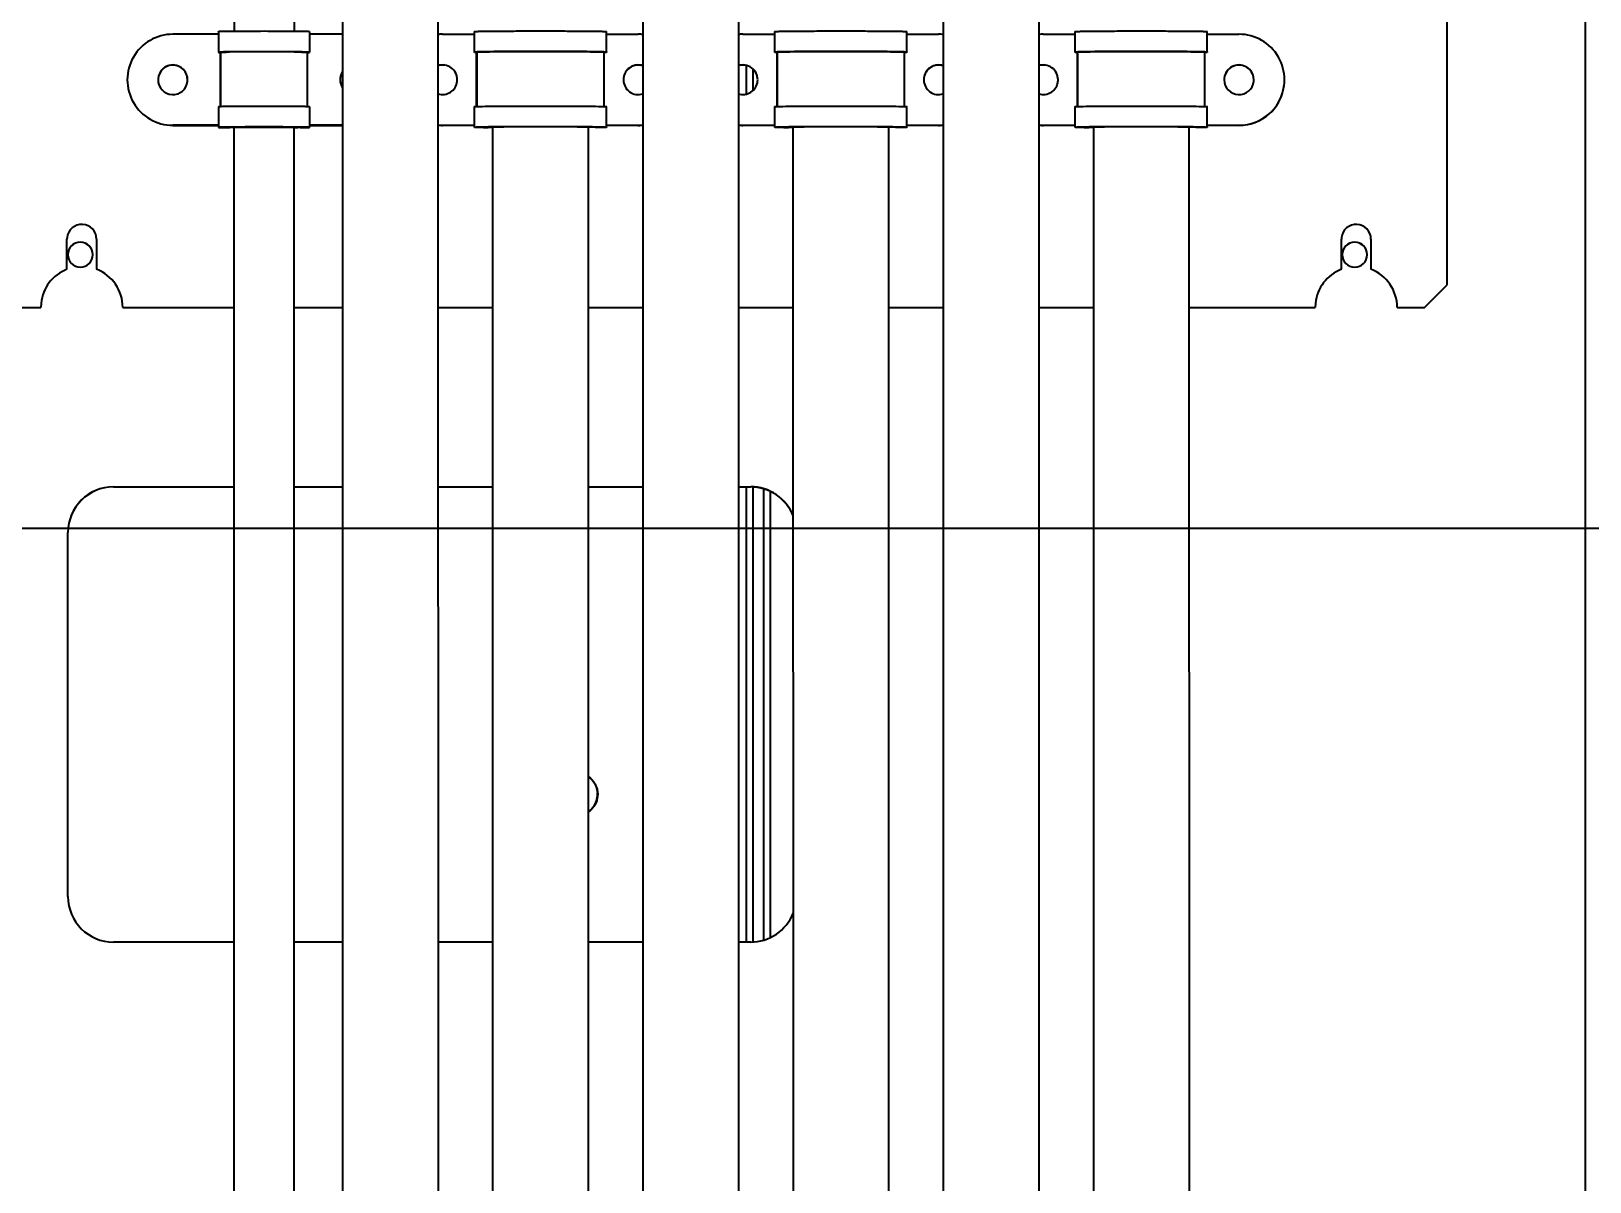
# Model space of a CAD drawing. Header units: millimetres. Extents: x 0 to 10500, y 0 to 7425.
# Drawn here: x 6802.7 to 7145.2, y 5025.1 to 5277.8 of the extents above; entities that cross this region are included whole.
import ezdxf

# ---------------------------------------------------------------- set-up
doc = ezdxf.new("R2010")
doc.units = ezdxf.units.MM
doc.header["$LTSCALE"] = 577.5
doc.layers.get('0').update_dxf_attribs({"linetype": 'CONTINUOUS'})
doc.layers.add('AXES', color=7, linetype='CONTINUOUS')
doc.layers.add('DTM_AXES', color=7, linetype='CONTINUOUS')
doc.styles.add('TEXTSTYLE_2', font='txt', dxfattribs={"width": 0.8})
doc.styles.add('TEXTSTYLE_3', font='txt')
doc.dimstyles.new('DIMSTYLE_1', dxfattribs={"dimtxt": 75, "dimasz": 3.5, "dimexe": 1.5, "dimexo": 1.5, "dimgap": 18.75, "dimtad": 1, "dimdec": 1, "dimtxsty": 'TEXTSTYLE_2', "dimblk": '_FILLED', "dimblk1": '_FILLED', "dimblk2": '_FILLED', "dimcen": 0.09, "dimadec": 1, "dimazin": 2, "dimtp": 0.1, "dimtm": 0.1, "dimtfac": 1, "dimtdec": 1, "dimtofl": 0, "dimtmove": 0, "dimatfit": 3, "dimldrblk": '_FILLED', "dimfxl": 1, "dimtolj": 1, "dimarcsym": 0})
doc.dimstyles.new('DIMSTYLE_2', dxfattribs={"dimtxt": 75, "dimasz": 3.5, "dimexe": 1.5, "dimexo": 1.5, "dimgap": 18.75, "dimtad": 1, "dimdec": 1, "dimtxsty": 'TEXTSTYLE_3', "dimblk": '_FILLED', "dimblk1": '_FILLED', "dimblk2": '_FILLED', "dimcen": 0.09, "dimadec": 1, "dimazin": 2, "dimtp": 0.1, "dimtm": 0.1, "dimtfac": 1, "dimtdec": 1, "dimtofl": 0, "dimtmove": 0, "dimatfit": 3, "dimldrblk": '_FILLED', "dimfxl": 1, "dimtolj": 1, "dimarcsym": 0})

# ---------------------------------------------------------------- blocks, each defined once
blk = doc.blocks.new('_FILLED')
at = {"color": 0, "linetype": 'ByBlock'}
blk.add_solid([(0, 0), (-1, 0.214), (-1, -0.214)], dxfattribs=at)
blk = doc.blocks.new('*D2')
at = {"color": 2, "linetype": 'Continuous', "transparency": 16777216}
for p, q in [((6517.06, 6087.82), (7463.5, 6087.82)), ((7463.5, 6087.82), (7483.75, 6087.82)), ((7482.25, 6087.82), (7482.25, 5216)), ((7482.25, 4344.17), (7482.25, 5216)), ((7017.54, 4344.17), (7463.5, 4344.17)), ((7463.5, 4344.17), (7483.75, 4344.17))]:
    blk.add_line(p, q, dxfattribs=at)
at = {"color": 2, "linetype": 'Continuous', "transparency": 16777216, "xscale": 3.5, "yscale": 3.5, "zscale": 3.5}
for p, rotation in [((7482.25, 6087.82), 90), ((7482.25, 4344.17), 270)]:
    blk.add_blockref('_FILLED', p, dxfattribs=dict(at, rotation=rotation))
at = {"color": 2, "linetype": 'Continuous', "transparency": 16777216, "insert": (7388.5, 5216), "char_height": 75, "width": 360, "attachment_point": 2, "rotation": 90, "line_spacing_factor": 0.9, "style": 'TEXTSTYLE_2'}
blk.add_mtext('(1743)', dxfattribs=at)
blk = doc.blocks.new('*D23')
at = {"color": 2, "linetype": 'Continuous', "transparency": 16777216}
for p, q in [((6515.69, 5410.67), (7274.79, 5410.67)), ((7274.79, 5410.67), (7295.04, 5410.67)), ((7293.54, 5410.67), (7293.54, 5289.67)), ((7293.54, 5168.67), (7293.54, 5289.67)), ((6515.9, 5168.67), (7274.79, 5168.67)), ((7274.79, 5168.67), (7295.04, 5168.67))]:
    blk.add_line(p, q, dxfattribs=at)
at = {"color": 2, "linetype": 'Continuous', "transparency": 16777216, "xscale": 3.5, "yscale": 3.5, "zscale": 3.5}
for p, rotation in [((7293.54, 5410.67), 90), ((7293.54, 5168.67), 270)]:
    blk.add_blockref('_FILLED', p, dxfattribs=dict(at, rotation=rotation))
at = {"color": 2, "linetype": 'Continuous', "transparency": 16777216, "insert": (7199.79, 5289.67), "char_height": 75, "width": 75, "attachment_point": 2, "rotation": 90, "line_spacing_factor": 0.9, "style": 'TEXTSTYLE_3'}
blk.add_mtext('A', dxfattribs=at)
blk = doc.blocks.new('*D24')
at = {"color": 2, "linetype": 'Continuous', "transparency": 16777216}
for p, q in [((6515.9, 5168.67), (7274.21, 5168.67)), ((7274.21, 5168.67), (7294.46, 5168.67)), ((7292.96, 5168.67), (7292.96, 5019.42)), ((7292.96, 4870.17), (7292.96, 5019.42)), ((6515.8, 4870.17), (7274.21, 4870.17)), ((7274.21, 4870.17), (7294.46, 4870.17))]:
    blk.add_line(p, q, dxfattribs=at)
at = {"color": 2, "linetype": 'Continuous', "transparency": 16777216, "xscale": 3.5, "yscale": 3.5, "zscale": 3.5}
for p, rotation in [((7292.96, 5168.67), 90), ((7292.96, 4870.17), 270)]:
    blk.add_blockref('_FILLED', p, dxfattribs=dict(at, rotation=rotation))
at = {"color": 2, "linetype": 'Continuous', "transparency": 16777216, "insert": (7199.21, 5019.42), "char_height": 75, "width": 75, "attachment_point": 2, "rotation": 90, "line_spacing_factor": 0.9, "style": 'TEXTSTYLE_3'}
blk.add_mtext('B', dxfattribs=at)

msp = doc.modelspace()

# ---------------------------------------------------------------- linework, layer by layer
at = {"color": 3, "linetype": 'Continuous'}
for p, q in [((7144.2, 4959.75), (7144.2, 5591.14)), ((6820.8, 5177.77), (6847.24, 5177.77)), ((6860.44, 5177.77), (6871.09, 5177.77)), ((6892.09, 5177.77), (6904.09, 5177.77)), ((6925.09, 5177.77), (6937.09, 5177.77)), ((6958.09, 5177.77), (6960.8, 5177.77)), ((6810.8, 5087.77), (6810.8, 5167.77)), ((6847.24, 5077.77), (6820.8, 5077.77)), ((6871.1, 5077.77), (6860.44, 5077.77)), ((6904.1, 5077.77), (6892.1, 5077.77)), ((6937.1, 5077.77), (6925.1, 5077.77)), ((6960.8, 5077.77), (6958.1, 5077.77))]:
    msp.add_line(p, q, dxfattribs=at)
at = {"color": 7, "linetype": 'Continuous'}
for p, q in [((7113.83, 5222.16), (7113.83, 5362.16)), ((6871.09, 5306.81), (6871.1, 4958.72)), ((6892.09, 5306.81), (6892.1, 4936.82)), ((6937.09, 5306.81), (6937.1, 4850.25)), ((6958.09, 5306.81), (6958.1, 4850.25)), ((7003.09, 5306.81), (7003.1, 4838.26)), ((7024.09, 5306.81), (7024.1, 4838.26)), ((6847.24, 5256.73), (6847.24, 4978.36)), ((6860.44, 5256.73), (6860.44, 4967.49)), ((6904.09, 5256.82), (6904.1, 4915.09)), ((6925.09, 5256.82), (6925.1, 4845.84)), ((6970.09, 5256.82), (6970.1, 4842.01)), ((6991.09, 5256.82), (6991.1, 4842.01)), ((7036.09, 5256.82), (7036.1, 4839.83)), ((7057.09, 5256.82), (7057.1, 4839.83)), ((7108.83, 5217.16), (7113.83, 5222.16)), ((7108.83, 5217.16), (7108.83, 5217.15)), ((6820.8, 5177.77), (6820.8, 5177.74)), ((6820.8, 5177.74), (6847.24, 5177.74)), ((6860.44, 5177.74), (6871.09, 5177.74)), ((6892.09, 5177.74), (6904.09, 5177.74)), ((6925.09, 5177.74), (6937.09, 5177.74)), ((6958.09, 5177.74), (6960.8, 5177.74)), ((6960.8, 5177.77), (6960.8, 5177.74)), ((6927.13, 5110.25), (6927.13, 5110.25))]:
    msp.add_line(p, q, dxfattribs=at)
at = {"color": 6, "linetype": 'Continuous'}
for p, q in [((6959.78, 5270.31), (6959.78, 5264)), ((6961.28, 5269.53), (6961.28, 5264.78)), ((6959.78, 5177.74), (6959.78, 5077.77)), ((6961.28, 5177.74), (6961.28, 5077.77)), ((6963.58, 5177.34), (6963.58, 5078.17)), ((6965.08, 5176.77), (6965.08, 5078.75))]:
    msp.add_line(p, q, dxfattribs=at)
at = {"color": 3, "linetype": 'Continuous'}
for centre, start, end in [((6820.8, 5167.77), 89.999, 179.999), ((6960.8, 5167.77), 21.4862, 90.0005), ((6820.8, 5087.77), 180.001, 270.001), ((6960.8, 5087.77), 269.9995, 338.522)]:
    msp.add_arc(centre, 10, start, end, dxfattribs=at)
at = {"color": 7, "linetype": 'Continuous'}
for centre, radius, start, end in [((6820.8, 5167.74), 10, 89.999, 179.8559), ((6960.8, 5167.74), 10, 21.4862, 90.0005), ((6922.46, 5110.25), 4.66, 0.0026, 3.2978), ((6922.46, 5110.25), 4.67, 356.2502, 359.9965), ((6922.46, 5110.25), 4.67, 356.2822, 359.9966)]:
    msp.add_arc(centre, radius, start, end, dxfattribs=at)
for points, knots in [([(6892.22, 5551.71), (6884.89, 5505.47), (6863.01, 5415.21), (6847.95, 5323.4), (6847.29, 5277.8)], [0, 0, 0, 0, 0.51177, 1, 1, 1, 1]), ([(6905.25, 5549.65), (6897.82, 5502.7), (6875.85, 5412.15), (6861.15, 5322.04), (6860.49, 5277.79)], [0, 0, 0, 0, 0.512124, 1, 1, 1, 1])]:
    msp.add_open_spline(points, degree=3, knots=knots, dxfattribs=at)
at = {"color": 6, "linetype": 'Continuous'}
for points in [[(6925.15, 5114.14), (6926.35, 5113.3), (6927.18, 5111.71), (6927.18, 5110.25)], [(6927.18, 5110.25), (6927.18, 5109.64), (6927.06, 5109.02), (6926.83, 5108.46)], [(6926.83, 5108.46), (6926.49, 5107.63), (6925.88, 5106.87), (6925.15, 5106.36)]]:
    msp.add_open_spline(points, degree=3, dxfattribs=at)
at = {"color": 7, "linetype": 'Continuous'}
for points in [[(6925.15, 5114.08), (6925.85, 5113.58), (6926.44, 5112.85), (6926.77, 5112.05)], [(6926.77, 5112.05), (6926.97, 5111.56), (6927.09, 5111.04), (6927.12, 5110.52)], [(6926.77, 5108.45), (6926.96, 5108.92), (6927.08, 5109.43), (6927.12, 5109.94)], [(6927.12, 5109.94), (6927.08, 5109.43), (6926.96, 5108.92), (6926.77, 5108.45)], [(6925.15, 5106.41), (6925.85, 5106.92), (6926.44, 5107.65), (6926.77, 5108.45)], [(6926.77, 5108.45), (6926.44, 5107.65), (6925.85, 5106.92), (6925.15, 5106.42)]]:
    msp.add_open_spline(points, degree=3, dxfattribs=at)
at = {"layer": 'AXES', "color": 7, "linetype": 'Continuous'}
for p, q in [((6843.84, 5277.73), (6843.84, 5277.68)), ((6843.84, 5277.73), (6843.84, 5273.23)), ((6843.84, 5277.68), (6843.84, 5273.18)), ((6863.84, 5277.73), (6863.84, 5273.23)), ((6900.09, 5277.68), (6900.09, 5277.77)), ((6900.09, 5273.27), (6900.09, 5277.77)), ((6900.09, 5273.18), (6900.09, 5277.68)), ((6929.09, 5273.27), (6929.09, 5277.77)), ((6966.09, 5273.27), (6966.09, 5277.77)), ((6966.09, 5277.68), (6966.09, 5277.77)), ((6966.09, 5273.18), (6966.09, 5277.68)), ((6995.09, 5273.27), (6995.09, 5277.77)), ((7032.09, 5273.27), (7032.09, 5277.77)), ((7032.09, 5277.68), (7032.09, 5277.77)), ((7032.09, 5273.18), (7032.09, 5277.68)), ((7061.09, 5273.27), (7061.09, 5277.77)), ((6843.84, 5277.17), (6833.83, 5277.17)), ((6871.09, 5277.17), (6863.84, 5277.17)), ((6893.08, 5277.17), (6900.09, 5277.17)), ((6929.09, 5277.17), (6936.08, 5277.17)), ((6959.08, 5277.17), (6966.09, 5277.17)), ((6995.09, 5277.17), (7002.08, 5277.17)), ((7025.08, 5277.17), (7032.09, 5277.17)), ((7061.09, 5277.17), (7068.08, 5277.17)), ((6843.84, 5273.23), (6843.84, 5273.18)), ((6843.84, 5273.18), (6844.34, 5273.18)), ((6844.33, 5273.18), (6844.33, 5261.26)), ((6844.34, 5273.18), (6844.34, 5273.23)), ((6844.34, 5261.26), (6844.34, 5273.23)), ((6863.35, 5273.26), (6863.3, 5273.26)), ((6863.34, 5273.23), (6863.34, 5261.26)), ((6863.34, 5273.18), (6863.84, 5273.18)), ((6863.84, 5273.18), (6863.84, 5273.23)), ((6900.09, 5273.18), (6900.09, 5273.27)), ((6900.59, 5273.18), (6900.09, 5273.18)), ((6900.58, 5261.3), (6900.58, 5273.18)), ((6900.59, 5273.27), (6900.59, 5273.18)), ((6900.59, 5273.27), (6900.59, 5261.3)), ((6928.59, 5261.3), (6928.59, 5273.27)), ((6929.09, 5273.18), (6928.59, 5273.18)), ((6929.09, 5273.27), (6929.09, 5273.18)), ((6966.09, 5273.18), (6966.09, 5273.27)), ((6966.59, 5273.18), (6966.09, 5273.18)), ((6966.58, 5261.3), (6966.58, 5273.18)), ((6966.59, 5273.27), (6966.59, 5261.3)), ((6966.59, 5273.27), (6966.59, 5273.18)), ((6994.59, 5261.3), (6994.59, 5273.27)), ((6995.09, 5273.18), (6994.59, 5273.18)), ((6995.09, 5273.27), (6995.09, 5273.18)), ((7032.09, 5273.18), (7032.09, 5273.27)), ((7032.59, 5273.18), (7032.09, 5273.18)), ((7032.58, 5261.3), (7032.58, 5273.18)), ((7032.59, 5273.27), (7032.59, 5261.3)), ((7032.59, 5273.27), (7032.59, 5273.18)), ((7060.59, 5261.3), (7060.59, 5273.27)), ((7061.09, 5273.18), (7060.59, 5273.18)), ((7061.09, 5273.27), (7061.09, 5273.18)), ((6830.6, 5267.51), (6830.58, 5267.17)), ((6837.07, 5266.84), (6837.08, 5267.17)), ((6870.6, 5267.51), (6870.58, 5267.17)), ((6896.32, 5266.84), (6896.33, 5267.17)), ((6932.85, 5267.51), (6932.83, 5267.17)), ((6962.32, 5266.84), (6962.33, 5267.17)), ((6998.85, 5267.51), (6998.83, 5267.17)), ((7028.32, 5266.84), (7028.33, 5267.17)), ((7064.85, 5267.51), (7064.83, 5267.17)), ((7071.32, 5266.84), (7071.33, 5267.17)), ((6843.84, 5261.23), (6843.84, 5261.18)), ((6843.84, 5261.23), (6843.84, 5256.73)), ((6843.84, 5261.18), (6843.84, 5256.68)), ((6844.39, 5261.26), (6844.33, 5261.26)), ((6863.35, 5261.26), (6863.3, 5261.26)), ((6863.84, 5261.23), (6863.84, 5256.73)), ((6900.09, 5261.18), (6900.09, 5261.27)), ((6900.09, 5256.77), (6900.09, 5261.27)), ((6900.09, 5256.68), (6900.09, 5261.18)), ((6929.09, 5256.77), (6929.09, 5261.27)), ((6966.09, 5256.77), (6966.09, 5261.27)), ((6966.09, 5261.18), (6966.09, 5261.27)), ((6966.09, 5256.68), (6966.09, 5261.18)), ((6995.09, 5256.77), (6995.09, 5261.27)), ((7032.09, 5256.77), (7032.09, 5261.27)), ((7032.09, 5261.18), (7032.09, 5261.27)), ((7032.09, 5256.68), (7032.09, 5261.18)), ((7061.09, 5256.77), (7061.09, 5261.27)), ((6833.83, 5257.16), (6833.83, 5257.17)), ((6843.84, 5257.17), (6833.83, 5257.17)), ((6833.83, 5257.16), (6843.84, 5257.16)), ((6843.84, 5256.73), (6843.84, 5256.68)), ((6843.84, 5256.68), (6846.34, 5256.68)), ((6846.34, 5256.68), (6846.34, 5256.73)), ((6860.44, 5256.67), (6860.83, 5256.67)), ((6860.83, 5256.67), (6860.83, 5256.75)), ((6861.34, 5256.73), (6861.33, 5256.67)), ((6861.33, 5256.73), (6861.34, 5256.73)), ((6861.84, 5256.68), (6861.83, 5256.67)), ((6861.84, 5256.68), (6863.84, 5256.68)), ((6871.09, 5257.17), (6863.84, 5257.17)), ((6863.84, 5257.16), (6871.09, 5257.16)), ((6863.84, 5256.68), (6863.84, 5256.73)), ((6893.08, 5257.16), (6893.08, 5257.17)), ((6893.08, 5257.17), (6900.09, 5257.17)), ((6900.09, 5257.16), (6893.08, 5257.16)), ((6900.09, 5256.68), (6900.09, 5256.77)), ((6902.09, 5256.68), (6900.09, 5256.68)), ((6902.09, 5256.68), (6902.08, 5256.67)), ((6902.59, 5256.77), (6902.58, 5256.67)), ((6903.08, 5256.8), (6903.08, 5256.67)), ((6904.09, 5256.67), (6903.08, 5256.67)), ((6926.59, 5256.68), (6926.59, 5256.77)), ((6926.59, 5256.68), (6926.59, 5256.77)), ((6929.09, 5256.68), (6926.59, 5256.68)), ((6929.09, 5257.17), (6936.08, 5257.17)), ((6936.08, 5257.16), (6929.09, 5257.16)), ((6929.09, 5256.77), (6929.09, 5256.68)), ((6936.08, 5257.16), (6936.08, 5257.17)), ((6959.08, 5257.16), (6959.08, 5257.17)), ((6959.08, 5257.17), (6966.09, 5257.17)), ((6966.09, 5257.16), (6959.08, 5257.16)), ((6966.09, 5256.68), (6966.09, 5256.77)), ((6968.09, 5256.68), (6966.09, 5256.68)), ((6968.09, 5256.68), (6968.08, 5256.67)), ((6968.59, 5256.77), (6968.58, 5256.67)), ((6969.08, 5256.8), (6969.08, 5256.67)), ((6970.09, 5256.67), (6969.08, 5256.67)), ((6992.59, 5256.68), (6992.59, 5256.77)), ((6992.59, 5256.68), (6992.59, 5256.77)), ((6995.09, 5256.68), (6992.59, 5256.68)), ((6995.09, 5257.17), (7002.08, 5257.17)), ((7002.08, 5257.16), (6995.09, 5257.16)), ((6995.09, 5256.77), (6995.09, 5256.68)), ((7002.08, 5257.16), (7002.08, 5257.17)), ((7025.08, 5257.16), (7025.08, 5257.17)), ((7025.08, 5257.17), (7032.09, 5257.17)), ((7032.09, 5257.16), (7025.08, 5257.16)), ((7032.09, 5256.68), (7032.09, 5256.77)), ((7034.09, 5256.68), (7032.09, 5256.68)), ((7034.09, 5256.68), (7034.08, 5256.67)), ((7034.59, 5256.77), (7034.58, 5256.67)), ((7035.08, 5256.8), (7035.08, 5256.67)), ((7036.09, 5256.67), (7035.08, 5256.67)), ((7058.59, 5256.68), (7058.59, 5256.77)), ((7058.59, 5256.68), (7058.59, 5256.77)), ((7061.09, 5256.68), (7058.59, 5256.68)), ((7061.09, 5257.17), (7068.08, 5257.17)), ((7068.08, 5257.16), (7061.09, 5257.16)), ((7061.09, 5256.77), (7061.09, 5256.68)), ((7068.08, 5257.16), (7068.08, 5257.17))]:
    msp.add_line(p, q, dxfattribs=at)
for centre, radius, start, end in [((6850.47, 4842.8), 435, 90.4175, 90.5465), ((6853.84, 4284.78), 993.03, 89.61465, 90.37745), ((6857.54, 4880.22), 397.58, 89.4489, 89.5711), ((6833.83, 5267.17), 10, 89.9991, 270.0009), ((6893.09, 5267.16), 10.01, 90.0045, 95.6997), ((6936.08, 5267.16), 10.01, 84.1908, 89.9952), ((6959.09, 5267.16), 10.01, 90.0045, 95.6997), ((7002.08, 5267.16), 10.01, 84.1908, 89.9952), ((7025.09, 5267.16), 10.01, 90.0045, 95.6997), ((7068.08, 5267.17), 10, 269.9991, 90.0009), ((6833.83, 5267.17), 3.25, 0.0015, 174.1163), ((6833.83, 5267.16), 3.25, 0.0015, 173.8923), ((6850.43, 4842.54), 430.76, 90.4228, 90.547), ((6853.84, 4277.67), 995.65, 89.61854, 90.37935), ((6893.08, 5267.17), 3.25, 0.0019, 107.8545), ((6893.08, 5267.16), 3.25, 0.0019, 107.8302), ((6936.08, 5267.17), 3.25, 71.7874, 174.1171), ((6936.08, 5267.16), 3.25, 71.7631, 173.8931), ((6959.08, 5267.17), 3.25, 0.0019, 107.8545), ((6959.08, 5267.16), 3.25, 0.0019, 107.8302), ((7002.08, 5267.17), 3.25, 71.7874, 174.1171), ((7002.08, 5267.16), 3.25, 71.7631, 173.8931), ((7025.08, 5267.17), 3.25, 0.0019, 107.8545), ((7025.08, 5267.16), 3.25, 0.0019, 107.8302), ((7068.08, 5267.17), 3.25, 0.0015, 174.1163), ((7068.08, 5267.16), 3.25, 0.0015, 173.8923), ((6833.83, 5267.17), 3.25, 180.0015, 354.1163), ((6936.08, 5267.17), 3.25, 180.002, 288.2121), ((7002.08, 5267.17), 3.25, 180.002, 288.2121), ((7068.08, 5267.17), 3.25, 180.0015, 354.1163), ((6893.08, 5267.17), 3.25, 252.145, 354.1172), ((6959.08, 5267.17), 3.25, 252.145, 354.1172), ((7025.08, 5267.17), 3.25, 252.145, 354.1172), ((7068.08, 5267.16), 10, 269.9992, 354.1612), ((6850.41, 4832.53), 428.78, 90.4252, 90.5473), ((6853.85, 4264.49), 996.83, 89.62034, 90.38025), ((6850.41, 4828.08), 428.73, 90.4252, 90.5473), ((6853.85, 4259.99), 996.82, 89.62033, 90.38025), ((6893.09, 5267.18), 10.01, 264.3001, 269.9953), ((6893.08, 5267.17), 10.01, 264.3045, 269.9949), ((6936.08, 5267.19), 10.01, 270.0046, 275.809), ((6936.08, 5267.17), 10.01, 270.005, 275.8197), ((6959.09, 5267.18), 10.01, 264.3001, 269.9953), ((6959.08, 5267.17), 10.01, 264.3045, 269.9949), ((7002.08, 5267.19), 10.01, 270.0046, 275.809), ((7002.08, 5267.17), 10.01, 270.005, 275.8197), ((7025.09, 5267.18), 10.01, 264.3001, 269.9953), ((7025.08, 5267.17), 10.01, 264.3045, 269.9949)]:
    msp.add_arc(centre, radius, start, end, dxfattribs=at)
for points, knots in [([(6846.32, 5277.78), (6845.96, 5277.78), (6845.47, 5277.78), (6844.86, 5277.77), (6844.5, 5277.76), (6844.23, 5277.75), (6844.02, 5277.75), (6843.92, 5277.73), (6843.84, 5277.74), (6843.84, 5277.73)], [0, 0, 0, 0, 0.426067, 0.598069, 0.740801, 0.853106, 0.934104, 0.983142, 1, 1, 1, 1]), ([(6863.84, 5277.73), (6863.84, 5277.74), (6863.75, 5277.73), (6863.66, 5277.75), (6863.45, 5277.75), (6863.18, 5277.76), (6862.82, 5277.77), (6862.21, 5277.78), (6861.72, 5277.78), (6861.36, 5277.78)], [0, 0, 0, 0, 0.016592, 0.065438, 0.146324, 0.258595, 0.40137, 0.573491, 1, 1, 1, 1]), ([(6900.09, 5277.77), (6900.1, 5277.78), (6900.19, 5277.77), (6900.3, 5277.8), (6900.54, 5277.79), (6900.85, 5277.81), (6901.26, 5277.82), (6901.97, 5277.83), (6903.04, 5277.84), (6904.55, 5277.86), (6906.31, 5277.87), (6908.27, 5277.88), (6911.17, 5277.89), (6914.91, 5277.89), (6919.28, 5277.89), (6923.18, 5277.87), (6925.57, 5277.85), (6926.62, 5277.84)], [0, 0, 0, 0, 0.001808, 0.007042, 0.015691, 0.0277, 0.042999, 0.061486, 0.107547, 0.164719, 0.231555, 0.306364, 0.387255, 0.558987, 0.729478, 0.881582, 1, 1, 1, 1]), ([(6926.62, 5277.84), (6926.98, 5277.83), (6927.47, 5277.82), (6928.09, 5277.81), (6928.44, 5277.81), (6928.71, 5277.79), (6928.92, 5277.79), (6929.01, 5277.77), (6929.09, 5277.78), (6929.09, 5277.77)], [0, 0, 0, 0, 0.429908, 0.601894, 0.743941, 0.85525, 0.935252, 0.983505, 1, 1, 1, 1]), ([(6966.09, 5277.77), (6966.1, 5277.78), (6966.19, 5277.77), (6966.3, 5277.8), (6966.54, 5277.79), (6966.85, 5277.81), (6967.26, 5277.82), (6967.97, 5277.83), (6969.04, 5277.84), (6970.55, 5277.86), (6972.31, 5277.87), (6974.27, 5277.88), (6977.17, 5277.89), (6980.91, 5277.89), (6985.28, 5277.89), (6989.18, 5277.87), (6991.57, 5277.85), (6992.62, 5277.84)], [0, 0, 0, 0, 0.001808, 0.007042, 0.015691, 0.0277, 0.042999, 0.061486, 0.107547, 0.164719, 0.231555, 0.306364, 0.387255, 0.558987, 0.729478, 0.881582, 1, 1, 1, 1]), ([(6992.62, 5277.84), (6992.98, 5277.83), (6993.47, 5277.82), (6994.08, 5277.81), (6994.44, 5277.81), (6994.71, 5277.79), (6994.92, 5277.79), (6995.01, 5277.77), (6995.09, 5277.78), (6995.09, 5277.77)], [0, 0, 0, 0, 0.429908, 0.601894, 0.743941, 0.85525, 0.935252, 0.983505, 1, 1, 1, 1]), ([(7032.09, 5277.77), (7032.1, 5277.78), (7032.19, 5277.77), (7032.3, 5277.8), (7032.54, 5277.79), (7032.85, 5277.81), (7033.26, 5277.81), (7033.97, 5277.83), (7035.04, 5277.84), (7036.55, 5277.86), (7038.31, 5277.87), (7040.27, 5277.88), (7043.17, 5277.89), (7046.91, 5277.89), (7051.28, 5277.89), (7055.18, 5277.87), (7057.57, 5277.85), (7058.62, 5277.84)], [0, 0, 0, 0, 0.001808, 0.007042, 0.015691, 0.0277, 0.042999, 0.061486, 0.107547, 0.164719, 0.231555, 0.306364, 0.387255, 0.558987, 0.729478, 0.881582, 1, 1, 1, 1]), ([(7058.62, 5277.84), (7058.98, 5277.83), (7059.47, 5277.82), (7060.08, 5277.81), (7060.44, 5277.81), (7060.71, 5277.79), (7060.92, 5277.79), (7061.01, 5277.77), (7061.09, 5277.78), (7061.09, 5277.77)], [0, 0, 0, 0, 0.429908, 0.601894, 0.743941, 0.85525, 0.935252, 0.983505, 1, 1, 1, 1]), ([(6846.32, 5273.29), (6845.97, 5273.28), (6845.47, 5273.28), (6844.86, 5273.27), (6844.5, 5273.26), (6844.23, 5273.25), (6844.02, 5273.25), (6843.92, 5273.23), (6843.84, 5273.24), (6843.84, 5273.23)], [0, 0, 0, 0, 0.426065, 0.598067, 0.740799, 0.853105, 0.934104, 0.983142, 1, 1, 1, 1]), ([(6844.34, 5273.23), (6844.34, 5273.24), (6844.41, 5273.23), (6844.48, 5273.25), (6844.65, 5273.25), (6844.87, 5273.26), (6845.15, 5273.26), (6845.64, 5273.27), (6846.04, 5273.28), (6846.32, 5273.28)], [0, 0, 0, 0, 0.016821, 0.065564, 0.146119, 0.25793, 0.400289, 0.572214, 1, 1, 1, 1]), ([(6863.3, 5273.26), (6863.14, 5273.26), (6862.19, 5273.28), (6861.25, 5273.29), (6860.47, 5273.29)], [0, 0, 0, 0, 0.175041, 1, 1, 1, 1]), ([(6860.49, 5273.29), (6860.89, 5273.28), (6861.46, 5273.28), (6862.16, 5273.27), (6862.57, 5273.26), (6862.88, 5273.25), (6863.14, 5273.26), (6863.24, 5273.23), (6863.34, 5273.25), (6863.34, 5273.23)], [0, 0, 0, 0, 0.424072, 0.596275, 0.739554, 0.852506, 0.934021, 0.983299, 1, 1, 1, 1]), ([(6863.84, 5273.23), (6863.84, 5273.24), (6863.78, 5273.23), (6863.71, 5273.25), (6863.54, 5273.25), (6863.42, 5273.25), (6863.35, 5273.26)], [0, 0, 0, 0, 0.064323, 0.252876, 0.565417, 1, 1, 1, 1]), ([(6900.09, 5273.27), (6900.09, 5273.27), (6900.12, 5273.27), (6900.16, 5273.28), (6900.24, 5273.28), (6900.39, 5273.29), (6900.66, 5273.3), (6901.07, 5273.31), (6901.59, 5273.32), (6902.21, 5273.33), (6902.93, 5273.34), (6904.08, 5273.35), (6905.72, 5273.37), (6907.89, 5273.38), (6910.27, 5273.39), (6912.8, 5273.39), (6915.38, 5273.39), (6918.7, 5273.39), (6922.39, 5273.37), (6925.94, 5273.34), (6927.91, 5273.32), (6928.64, 5273.3)], [0, 0, 0, 0, 0.000572, 0.002155, 0.004762, 0.008394, 0.018698, 0.032985, 0.051139, 0.073014, 0.09843, 0.127183, 0.193733, 0.270499, 0.354989, 0.444453, 0.535985, 0.626609, 0.793474, 0.923528, 1, 1, 1, 1]), ([(6928.59, 5273.27), (6928.59, 5273.27), (6928.56, 5273.27), (6928.52, 5273.28), (6928.43, 5273.28), (6928.26, 5273.29), (6927.95, 5273.3), (6927.49, 5273.31), (6926.9, 5273.32), (6926.2, 5273.33), (6925.38, 5273.34), (6924.1, 5273.35), (6922.28, 5273.37), (6919.89, 5273.38), (6917.3, 5273.38), (6914.6, 5273.39), (6911.9, 5273.38), (6909.31, 5273.38), (6906.92, 5273.37), (6905.1, 5273.35), (6903.81, 5273.34), (6903, 5273.33), (6902.29, 5273.32), (6901.71, 5273.31), (6901.24, 5273.3), (6900.94, 5273.29), (6900.76, 5273.28), (6900.67, 5273.28), (6900.63, 5273.27), (6900.59, 5273.27), (6900.59, 5273.27)], [0, 0, 0, 0, 0.000637, 0.002454, 0.005462, 0.00966, 0.021581, 0.038106, 0.059073, 0.084285, 0.113496, 0.146428, 0.22215, 0.308543, 0.402288, 0.499787, 0.597293, 0.691063, 0.777496, 0.853271, 0.886234, 0.915479, 0.940727, 0.961732, 0.978296, 0.990258, 0.994476, 0.997506, 0.999343, 1, 1, 1, 1]), ([(6928.64, 5273.3), (6928.7, 5273.3), (6928.81, 5273.29), (6928.97, 5273.29), (6929.03, 5273.27), (6929.09, 5273.28), (6929.09, 5273.27)], [0, 0, 0, 0, 0.43488, 0.746955, 0.935154, 1, 1, 1, 1]), ([(6966.09, 5273.27), (6966.09, 5273.27), (6966.12, 5273.27), (6966.16, 5273.28), (6966.24, 5273.28), (6966.39, 5273.29), (6966.66, 5273.3), (6967.07, 5273.31), (6967.59, 5273.32), (6968.21, 5273.33), (6968.93, 5273.34), (6970.08, 5273.35), (6971.72, 5273.36), (6973.89, 5273.38), (6976.27, 5273.38), (6978.8, 5273.39), (6981.38, 5273.39), (6984.7, 5273.39), (6988.39, 5273.37), (6991.94, 5273.34), (6993.91, 5273.32), (6994.64, 5273.3)], [0, 0, 0, 0, 0.000572, 0.002155, 0.004762, 0.008394, 0.018698, 0.032985, 0.051139, 0.073014, 0.09843, 0.127183, 0.193733, 0.270499, 0.354989, 0.444453, 0.535985, 0.626609, 0.793474, 0.923528, 1, 1, 1, 1]), ([(6994.59, 5273.27), (6994.59, 5273.27), (6994.56, 5273.27), (6994.52, 5273.28), (6994.43, 5273.28), (6994.26, 5273.29), (6993.95, 5273.3), (6993.49, 5273.31), (6992.9, 5273.32), (6992.2, 5273.33), (6991.38, 5273.34), (6990.1, 5273.35), (6988.28, 5273.37), (6985.89, 5273.38), (6983.3, 5273.38), (6980.6, 5273.39), (6977.9, 5273.38), (6975.31, 5273.38), (6972.92, 5273.37), (6971.1, 5273.35), (6969.81, 5273.34), (6969, 5273.33), (6968.29, 5273.32), (6967.71, 5273.31), (6967.24, 5273.3), (6966.94, 5273.29), (6966.76, 5273.28), (6966.67, 5273.28), (6966.63, 5273.27), (6966.59, 5273.27), (6966.59, 5273.27)], [0, 0, 0, 0, 0.000637, 0.002454, 0.005462, 0.00966, 0.021581, 0.038106, 0.059073, 0.084285, 0.113496, 0.146428, 0.22215, 0.308543, 0.402288, 0.499787, 0.597293, 0.691063, 0.777496, 0.853271, 0.886234, 0.915479, 0.940727, 0.961732, 0.978296, 0.990258, 0.994476, 0.997506, 0.999343, 1, 1, 1, 1]), ([(6994.64, 5273.3), (6994.7, 5273.3), (6994.81, 5273.29), (6994.97, 5273.29), (6995.03, 5273.27), (6995.09, 5273.28), (6995.09, 5273.27)], [0, 0, 0, 0, 0.43488, 0.746955, 0.935154, 1, 1, 1, 1]), ([(7032.09, 5273.27), (7032.09, 5273.27), (7032.12, 5273.27), (7032.16, 5273.28), (7032.24, 5273.28), (7032.39, 5273.29), (7032.66, 5273.3), (7033.07, 5273.31), (7033.59, 5273.32), (7034.21, 5273.33), (7034.93, 5273.34), (7036.08, 5273.35), (7037.72, 5273.36), (7039.89, 5273.38), (7042.27, 5273.38), (7044.8, 5273.39), (7047.38, 5273.39), (7050.7, 5273.39), (7054.39, 5273.37), (7057.94, 5273.34), (7059.91, 5273.32), (7060.64, 5273.3)], [0, 0, 0, 0, 0.000572, 0.002155, 0.004762, 0.008394, 0.018698, 0.032985, 0.051139, 0.073014, 0.09843, 0.127183, 0.193733, 0.270499, 0.354989, 0.444453, 0.535985, 0.626609, 0.793474, 0.923528, 1, 1, 1, 1]), ([(7060.59, 5273.27), (7060.59, 5273.27), (7060.56, 5273.27), (7060.52, 5273.28), (7060.43, 5273.28), (7060.26, 5273.29), (7059.95, 5273.3), (7059.49, 5273.31), (7058.9, 5273.32), (7058.2, 5273.33), (7057.38, 5273.34), (7056.1, 5273.35), (7054.28, 5273.37), (7051.89, 5273.38), (7049.3, 5273.38), (7046.6, 5273.39), (7043.9, 5273.38), (7041.31, 5273.38), (7038.92, 5273.37), (7037.1, 5273.35), (7035.81, 5273.34), (7035, 5273.33), (7034.29, 5273.32), (7033.7, 5273.31), (7033.24, 5273.3), (7032.94, 5273.29), (7032.76, 5273.28), (7032.67, 5273.28), (7032.63, 5273.27), (7032.59, 5273.27), (7032.59, 5273.27)], [0, 0, 0, 0, 0.000637, 0.002454, 0.005462, 0.00966, 0.021581, 0.038106, 0.059073, 0.084285, 0.113496, 0.146428, 0.22215, 0.308543, 0.402288, 0.499787, 0.597293, 0.691063, 0.777496, 0.853271, 0.886234, 0.915479, 0.940727, 0.961732, 0.978296, 0.990258, 0.994476, 0.997506, 0.999343, 1, 1, 1, 1]), ([(7060.64, 5273.3), (7060.7, 5273.3), (7060.81, 5273.29), (7060.97, 5273.29), (7061.03, 5273.27), (7061.09, 5273.28), (7061.09, 5273.27)], [0, 0, 0, 0, 0.43488, 0.746955, 0.935154, 1, 1, 1, 1]), ([(6844.33, 5261.26), (6844.26, 5261.25), (6844.14, 5261.25), (6843.98, 5261.25), (6843.9, 5261.23), (6843.84, 5261.24), (6843.84, 5261.23)], [0, 0, 0, 0, 0.433583, 0.745784, 0.934676, 1, 1, 1, 1]), ([(6846.32, 5261.29), (6846.12, 5261.28), (6845.47, 5261.28), (6844.83, 5261.27), (6844.39, 5261.26)], [0, 0, 0, 0, 0.31164, 1, 1, 1, 1]), ([(6863.3, 5261.26), (6863.14, 5261.26), (6862.19, 5261.28), (6861.24, 5261.29), (6860.45, 5261.29)], [0, 0, 0, 0, 0.174841, 1, 1, 1, 1]), ([(6863.84, 5261.23), (6863.84, 5261.24), (6863.78, 5261.23), (6863.71, 5261.25), (6863.54, 5261.25), (6863.42, 5261.25), (6863.35, 5261.26)], [0, 0, 0, 0, 0.064323, 0.252876, 0.565417, 1, 1, 1, 1]), ([(6900.09, 5261.27), (6900.1, 5261.28), (6900.15, 5261.27), (6900.22, 5261.29), (6900.37, 5261.29), (6900.49, 5261.3), (6900.55, 5261.3)], [0, 0, 0, 0, 0.066066, 0.254694, 0.566356, 1, 1, 1, 1]), ([(6900.55, 5261.3), (6902.27, 5261.35), (6906.95, 5261.37), (6914.59, 5261.41), (6922.24, 5261.37), (6926.92, 5261.35), (6928.64, 5261.3)], [0, 0, 0, 0, 0.183665, 0.499978, 0.816303, 1, 1, 1, 1]), ([(6928.64, 5261.3), (6928.7, 5261.3), (6928.81, 5261.29), (6928.97, 5261.29), (6929.03, 5261.27), (6929.09, 5261.28), (6929.09, 5261.27)], [0, 0, 0, 0, 0.43488, 0.746955, 0.935154, 1, 1, 1, 1]), ([(6966.09, 5261.27), (6966.1, 5261.28), (6966.15, 5261.27), (6966.22, 5261.29), (6966.37, 5261.29), (6966.49, 5261.3), (6966.55, 5261.3)], [0, 0, 0, 0, 0.066066, 0.254694, 0.566356, 1, 1, 1, 1]), ([(6966.55, 5261.3), (6968.27, 5261.35), (6972.95, 5261.37), (6980.59, 5261.41), (6988.24, 5261.37), (6992.92, 5261.35), (6994.64, 5261.3)], [0, 0, 0, 0, 0.183665, 0.499978, 0.816303, 1, 1, 1, 1]), ([(6994.64, 5261.3), (6994.7, 5261.3), (6994.81, 5261.29), (6994.97, 5261.29), (6995.03, 5261.27), (6995.09, 5261.28), (6995.09, 5261.27)], [0, 0, 0, 0, 0.43488, 0.746955, 0.935154, 1, 1, 1, 1]), ([(7032.09, 5261.27), (7032.1, 5261.28), (7032.15, 5261.27), (7032.22, 5261.29), (7032.37, 5261.29), (7032.49, 5261.3), (7032.55, 5261.3)], [0, 0, 0, 0, 0.066066, 0.254694, 0.566356, 1, 1, 1, 1]), ([(7032.55, 5261.3), (7034.27, 5261.35), (7038.95, 5261.37), (7046.59, 5261.41), (7054.24, 5261.37), (7058.92, 5261.35), (7060.64, 5261.3)], [0, 0, 0, 0, 0.183665, 0.499978, 0.816303, 1, 1, 1, 1]), ([(7060.64, 5261.3), (7060.7, 5261.3), (7060.81, 5261.29), (7060.97, 5261.29), (7061.03, 5261.27), (7061.09, 5261.28), (7061.09, 5261.27)], [0, 0, 0, 0, 0.43488, 0.746955, 0.935154, 1, 1, 1, 1]), ([(6846.32, 5256.79), (6845.96, 5256.78), (6845.47, 5256.78), (6844.86, 5256.77), (6844.5, 5256.76), (6844.23, 5256.75), (6844.02, 5256.75), (6843.92, 5256.73), (6843.84, 5256.74), (6843.84, 5256.73)], [0, 0, 0, 0, 0.426067, 0.598069, 0.740801, 0.853106, 0.934104, 0.983142, 1, 1, 1, 1]), ([(6846.34, 5256.73), (6846.34, 5256.73), (6846.37, 5256.73), (6846.4, 5256.74), (6846.48, 5256.74), (6846.62, 5256.75), (6846.88, 5256.75), (6847.1, 5256.76), (6847.22, 5256.76)], [0, 0, 0, 0, 0.016904, 0.065074, 0.144638, 0.255385, 0.568558, 1, 1, 1, 1]), ([(6847.22, 5256.76), (6849.43, 5256.79), (6853.84, 5256.79), (6858.25, 5256.79), (6860.46, 5256.76)], [0, 0, 0, 0, 0.499971, 1, 1, 1, 1]), ([(6863.84, 5256.73), (6863.84, 5256.73), (6863.81, 5256.73), (6863.78, 5256.74), (6863.7, 5256.74), (6863.56, 5256.75), (6863.3, 5256.76), (6862.92, 5256.77), (6862.43, 5256.77), (6861.6, 5256.78), (6860.93, 5256.79), (6860.45, 5256.79)], [0, 0, 0, 0, 0.004357, 0.016856, 0.037568, 0.066463, 0.148442, 0.261898, 0.405547, 0.577789, 1, 1, 1, 1]), ([(6860.46, 5256.76), (6860.58, 5256.76), (6860.8, 5256.75), (6861.08, 5256.75), (6861.24, 5256.73), (6861.32, 5256.74), (6861.34, 5256.73)], [0, 0, 0, 0, 0.425263, 0.736317, 0.928746, 1, 1, 1, 1]), ([(6860.83, 5256.67), (6860.9, 5256.67), (6861.01, 5256.67), (6861.18, 5256.66), (6861.26, 5256.68), (6861.33, 5256.66), (6861.33, 5256.67)], [0, 0, 0, 0, 0.382384, 0.70669, 0.923553, 1, 1, 1, 1]), ([(6861.83, 5256.67), (6861.83, 5256.66), (6861.76, 5256.68), (6861.69, 5256.66), (6861.52, 5256.67), (6861.41, 5256.66), (6861.34, 5256.66)], [0, 0, 0, 0, 0.068565, 0.268335, 0.585988, 1, 1, 1, 1]), ([(6900.09, 5256.77), (6900.09, 5256.77), (6900.13, 5256.77), (6900.17, 5256.78), (6900.27, 5256.79), (6900.45, 5256.8), (6900.77, 5256.8), (6901.24, 5256.82), (6901.85, 5256.83), (6902.58, 5256.84), (6903.43, 5256.85), (6904.76, 5256.86), (6906.65, 5256.87), (6909.12, 5256.88), (6911.81, 5256.89), (6914.6, 5256.89), (6917.39, 5256.89), (6920.08, 5256.88), (6922.55, 5256.87), (6924.44, 5256.86), (6925.77, 5256.85), (6926.61, 5256.84), (6927.34, 5256.83), (6927.95, 5256.82), (6928.42, 5256.8), (6928.74, 5256.8), (6928.92, 5256.79), (6929.02, 5256.78), (6929.06, 5256.77), (6929.09, 5256.77), (6929.09, 5256.77)], [0, 0, 0, 0, 0.000657, 0.002494, 0.005524, 0.009742, 0.021704, 0.038268, 0.059273, 0.084521, 0.113767, 0.146729, 0.222505, 0.308937, 0.402707, 0.500213, 0.597712, 0.691457, 0.77785, 0.853572, 0.886504, 0.915716, 0.940927, 0.961895, 0.978419, 0.99034, 0.994538, 0.997547, 0.999363, 1, 1, 1, 1]), ([(6902.08, 5256.67), (6902.08, 5256.66), (6902.12, 5256.68), (6902.17, 5256.66), (6902.27, 5256.67), (6902.44, 5256.66), (6902.72, 5256.66), (6902.96, 5256.66), (6903.08, 5256.66)], [0, 0, 0, 0, 0.019303, 0.076208, 0.168604, 0.292954, 0.61726, 1, 1, 1, 1]), ([(6903.08, 5256.67), (6903.02, 5256.67), (6902.91, 5256.67), (6902.74, 5256.66), (6902.66, 5256.68), (6902.58, 5256.66), (6902.58, 5256.67)], [0, 0, 0, 0, 0.382749, 0.707063, 0.923814, 1, 1, 1, 1]), ([(6904.09, 5256.82), (6903.87, 5256.81), (6903.57, 5256.81), (6903.2, 5256.8), (6902.99, 5256.79), (6902.83, 5256.79), (6902.7, 5256.79), (6902.64, 5256.77), (6902.6, 5256.78), (6902.59, 5256.77)], [0, 0, 0, 0, 0.431187, 0.602925, 0.744458, 0.855277, 0.934916, 0.983119, 1, 1, 1, 1]), ([(6925.1, 5256.82), (6921.6, 5256.87), (6914.6, 5256.87), (6907.59, 5256.87), (6904.09, 5256.82)], [0, 0, 0, 0, 0.49997, 1, 1, 1, 1]), ([(6926.59, 5256.77), (6926.59, 5256.78), (6926.54, 5256.77), (6926.49, 5256.79), (6926.36, 5256.79), (6926.2, 5256.79), (6925.99, 5256.8), (6925.62, 5256.81), (6925.32, 5256.81), (6925.1, 5256.82)], [0, 0, 0, 0, 0.016517, 0.064451, 0.14393, 0.254696, 0.396283, 0.568183, 1, 1, 1, 1]), ([(6966.09, 5256.77), (6966.09, 5256.77), (6966.13, 5256.77), (6966.17, 5256.78), (6966.27, 5256.79), (6966.45, 5256.8), (6966.77, 5256.8), (6967.24, 5256.82), (6967.85, 5256.83), (6968.58, 5256.84), (6969.43, 5256.85), (6970.76, 5256.86), (6972.65, 5256.87), (6975.12, 5256.88), (6977.81, 5256.89), (6980.6, 5256.89), (6983.39, 5256.89), (6986.08, 5256.88), (6988.55, 5256.87), (6990.44, 5256.86), (6991.77, 5256.85), (6992.61, 5256.84), (6993.34, 5256.83), (6993.95, 5256.82), (6994.42, 5256.8), (6994.74, 5256.8), (6994.92, 5256.79), (6995.02, 5256.78), (6995.06, 5256.77), (6995.09, 5256.77), (6995.09, 5256.77)], [0, 0, 0, 0, 0.000657, 0.002494, 0.005524, 0.009742, 0.021704, 0.038268, 0.059273, 0.084521, 0.113767, 0.146729, 0.222505, 0.308937, 0.402707, 0.500213, 0.597712, 0.691457, 0.77785, 0.853572, 0.886504, 0.915716, 0.940927, 0.961895, 0.978419, 0.99034, 0.994538, 0.997547, 0.999363, 1, 1, 1, 1]), ([(6968.08, 5256.67), (6968.08, 5256.66), (6968.12, 5256.68), (6968.17, 5256.66), (6968.27, 5256.67), (6968.44, 5256.66), (6968.72, 5256.66), (6968.96, 5256.66), (6969.08, 5256.66)], [0, 0, 0, 0, 0.019303, 0.076208, 0.168604, 0.292954, 0.61726, 1, 1, 1, 1]), ([(6969.08, 5256.67), (6969.02, 5256.67), (6968.91, 5256.67), (6968.74, 5256.66), (6968.66, 5256.68), (6968.58, 5256.66), (6968.58, 5256.67)], [0, 0, 0, 0, 0.382749, 0.707063, 0.923814, 1, 1, 1, 1]), ([(6970.09, 5256.82), (6969.87, 5256.81), (6969.57, 5256.81), (6969.2, 5256.8), (6968.99, 5256.79), (6968.83, 5256.79), (6968.7, 5256.79), (6968.64, 5256.77), (6968.6, 5256.78), (6968.59, 5256.77)], [0, 0, 0, 0, 0.431187, 0.602925, 0.744458, 0.855277, 0.934916, 0.983119, 1, 1, 1, 1]), ([(6991.1, 5256.82), (6987.6, 5256.87), (6980.6, 5256.87), (6973.59, 5256.87), (6970.09, 5256.82)], [0, 0, 0, 0, 0.49997, 1, 1, 1, 1]), ([(6992.59, 5256.77), (6992.59, 5256.78), (6992.54, 5256.77), (6992.49, 5256.79), (6992.36, 5256.79), (6992.2, 5256.79), (6991.99, 5256.8), (6991.62, 5256.81), (6991.32, 5256.81), (6991.1, 5256.82)], [0, 0, 0, 0, 0.016517, 0.064451, 0.14393, 0.254696, 0.396283, 0.568183, 1, 1, 1, 1]), ([(7032.09, 5256.77), (7032.09, 5256.77), (7032.13, 5256.77), (7032.17, 5256.78), (7032.27, 5256.79), (7032.45, 5256.8), (7032.77, 5256.8), (7033.24, 5256.82), (7033.85, 5256.83), (7034.58, 5256.84), (7035.43, 5256.85), (7036.76, 5256.86), (7038.65, 5256.87), (7041.12, 5256.88), (7043.81, 5256.89), (7046.6, 5256.89), (7049.39, 5256.89), (7052.08, 5256.88), (7054.55, 5256.87), (7056.44, 5256.86), (7057.77, 5256.85), (7058.61, 5256.84), (7059.34, 5256.83), (7059.95, 5256.82), (7060.42, 5256.8), (7060.74, 5256.8), (7060.92, 5256.79), (7061.02, 5256.78), (7061.06, 5256.77), (7061.09, 5256.77), (7061.09, 5256.77)], [0, 0, 0, 0, 0.000657, 0.002494, 0.005524, 0.009742, 0.021704, 0.038268, 0.059273, 0.084521, 0.113767, 0.146729, 0.222505, 0.308937, 0.402707, 0.500213, 0.597712, 0.691457, 0.77785, 0.853572, 0.886504, 0.915716, 0.940927, 0.961895, 0.978419, 0.99034, 0.994538, 0.997547, 0.999363, 1, 1, 1, 1]), ([(7034.08, 5256.67), (7034.08, 5256.66), (7034.12, 5256.68), (7034.17, 5256.66), (7034.27, 5256.67), (7034.44, 5256.66), (7034.72, 5256.66), (7034.96, 5256.66), (7035.08, 5256.66)], [0, 0, 0, 0, 0.019303, 0.076208, 0.168604, 0.292954, 0.61726, 1, 1, 1, 1]), ([(7035.08, 5256.67), (7035.02, 5256.67), (7034.91, 5256.67), (7034.74, 5256.66), (7034.66, 5256.68), (7034.58, 5256.66), (7034.58, 5256.67)], [0, 0, 0, 0, 0.382749, 0.707063, 0.923814, 1, 1, 1, 1]), ([(7036.09, 5256.82), (7035.87, 5256.81), (7035.57, 5256.81), (7035.2, 5256.8), (7034.99, 5256.79), (7034.83, 5256.79), (7034.7, 5256.79), (7034.64, 5256.77), (7034.6, 5256.78), (7034.59, 5256.77)], [0, 0, 0, 0, 0.431187, 0.602925, 0.744458, 0.855277, 0.934916, 0.983119, 1, 1, 1, 1]), ([(7057.1, 5256.82), (7053.6, 5256.87), (7046.6, 5256.87), (7039.59, 5256.87), (7036.09, 5256.82)], [0, 0, 0, 0, 0.49997, 1, 1, 1, 1]), ([(7058.59, 5256.77), (7058.59, 5256.78), (7058.54, 5256.77), (7058.49, 5256.79), (7058.36, 5256.79), (7058.2, 5256.79), (7057.99, 5256.8), (7057.62, 5256.81), (7057.32, 5256.81), (7057.1, 5256.82)], [0, 0, 0, 0, 0.016517, 0.064451, 0.14393, 0.254696, 0.396283, 0.568183, 1, 1, 1, 1])]:
    msp.add_open_spline(points, degree=3, knots=knots, dxfattribs=at)
for points in [[(6870.58, 5267.17), (6870.58, 5266.58), (6870.76, 5265.96), (6871.08, 5265.46)], [(6871.08, 5268.89), (6870.82, 5268.48), (6870.65, 5267.99), (6870.6, 5267.51)]]:
    msp.add_open_spline(points, degree=3, dxfattribs=at)
at = {"layer": 'DTM_AXES', "color": 7, "linetype": 'Continuous'}
for p, q in [((6810.6, 5232.5), (6810.58, 5232.16)), ((6810.58, 5225.56), (6810.58, 5232.16)), ((6817.08, 5232.16), (6817.08, 5225.56)), ((7090.6, 5232.5), (7090.58, 5232.16)), ((7090.58, 5225.56), (7090.58, 5232.16)), ((7097.08, 5232.16), (7097.08, 5225.56)), ((6798.83, 5217.16), (6804.83, 5217.16)), ((6804.88, 5218.08), (6804.83, 5217.16)), ((6822.83, 5217.15), (6822.83, 5217.16)), ((6822.83, 5217.16), (6847.24, 5217.16)), ((6860.44, 5217.16), (6871.09, 5217.16)), ((6892.09, 5217.16), (6904.09, 5217.16)), ((6925.09, 5217.16), (6937.09, 5217.16)), ((6958.09, 5217.16), (6970.09, 5217.16)), ((6991.09, 5217.16), (7003.09, 5217.16)), ((7024.09, 5217.16), (7036.09, 5217.16)), ((7057.09, 5217.16), (7084.83, 5217.16)), ((7084.88, 5218.08), (7084.83, 5217.16)), ((7102.83, 5217.16), (7108.83, 5217.16)), ((7102.83, 5217.15), (7102.83, 5217.16))]:
    msp.add_line(p, q, dxfattribs=at)
for centre, radius, start, end in [((6833.83, 5267.16), 3.25, 0.0025, 166.2915), ((6893.08, 5267.16), 3.25, 0.0028, 107.8157), ((6936.08, 5267.16), 3.25, 71.769, 166.293), ((6959.08, 5267.16), 3.25, 0.0028, 107.8157), ((7002.08, 5267.16), 3.25, 71.769, 166.293), ((7025.08, 5267.16), 3.25, 0.0028, 107.8157), ((7068.08, 5267.16), 3.25, 0.0025, 166.2915), ((6813.83, 5232.16), 3.25, 0.0015, 174.0747), ((7093.83, 5232.16), 3.25, 0.0015, 174.0747), ((6813.5, 5228.74), 2.75, 0.5212, 179.4788), ((7093.5, 5228.74), 2.75, 0.5212, 179.4788), ((6813.83, 5217.16), 9, 111.1672, 174.1309), ((6813.83, 5217.16), 9, 0.0009, 68.8329), ((7093.83, 5217.16), 9, 111.1672, 174.1309), ((7093.83, 5217.16), 9, 0.0009, 68.8329)]:
    msp.add_arc(centre, radius, start, end, dxfattribs=at)
at = {"layer": 'DTM_AXES', "color": 3, "linetype": 'Continuous'}
for centre, radius, start, end in [((6813.5, 5228.76), 2.75, 0.0017, 359.4788), ((7093.5, 5228.76), 2.75, 0.0017, 359.4788), ((6813.5, 5228.76), 2.74, 359.4791, 360), ((7093.5, 5228.76), 2.74, 359.4791, 360)]:
    msp.add_arc(centre, radius, start, end, dxfattribs=at)

# ---------------------------------------------------------------- dimensions: what is measured, and where the dimension line sits
at = {"color": 2, "linetype": 'Continuous'}
for base, p1, p2, angle, text, dimstyle, picture, middle in [((7482.25, 6087.82), (7016.04, 4344.17), (6515.56, 6087.82), 90, '(1743)', 'DIMSTYLE_1', '*D2', (7482.25, 5216)), ((7293.54, 5168.67), (6514.19, 5410.67), (6514.4, 5168.67), 270, 'A', 'DIMSTYLE_2', '*D23', (7293.54, 5289.67)), ((7292.96, 4870.17), (6514.4, 5168.67), (6514.3, 4870.17), 270, 'B', 'DIMSTYLE_2', '*D24', (7292.96, 5017.08))]:
    dim = msp.add_linear_dim(base=base, p1=p1, p2=p2, angle=angle, text=text, dimstyle=dimstyle, dxfattribs=at)
    dim.commit()
    dim.dimension.update_dxf_attribs({"geometry": picture, "text_midpoint": middle, "dimtype": 160})

doc.saveas('drawing.dxf')
